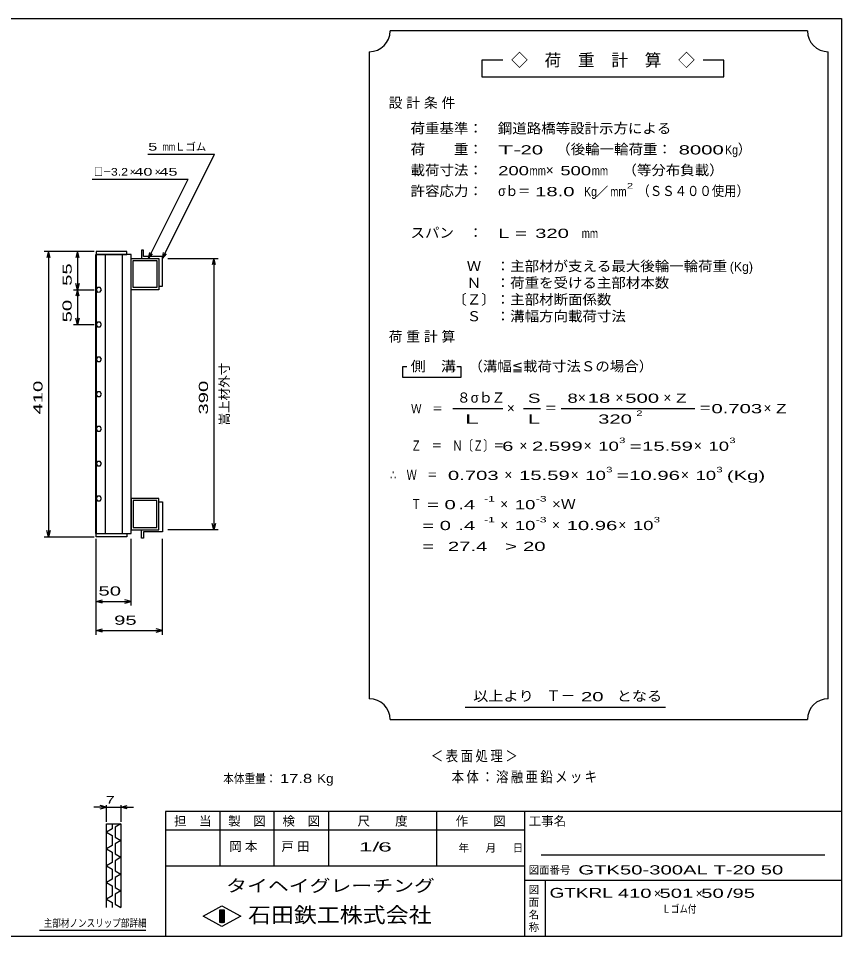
# Model space of a CAD drawing. Units: millimetres, scale not verified. Extents: x -1092 to 1039, y -770 to 632.
# Drawn here: x -145 to 1039, y -688 to 632 of the extents above; entities that cross this region are included whole.
import ezdxf
from ezdxf.enums import TextEntityAlignment as Align

# ---------------------------------------------------------------- set-up
doc = ezdxf.new("R2010")
doc.units = ezdxf.units.MM
doc.header["$LTSCALE"] = 6
for name, color, linetype, lineweight in [('0_2', 150, 'Continuous', 25), ('16', 3, 'Continuous', 25), ('22', 4, 'Continuous', 25), ('24', 2, 'Continuous', 25), ('32', 4, 'Continuous', 25)]:
    doc.layers.add(name, color=color, linetype=linetype, lineweight=lineweight)
doc.styles.add('ベクトル', font='')
doc.styles.get('ベクトル').set_extended_font_data('ベクトル')

msp = doc.modelspace()

# ---------------------------------------------------------------- linework, layer by layer
at = {"layer": '0_2'}
for p, q in [((-1037.4, 632.1), (1038.6, 632.1)), ((1038.6, 632.1), (1038.6, -687.9)), ((1038.6, -507.9), (66.6, -507.9)), ((66.6, -507.9), (66.6, -687.9)), ((144.6, -507.9), (144.6, -585.9)), ((222.6, -585.9), (222.6, -507.9)), ((300.6, -507.9), (300.6, -585.9)), ((456.6, -585.9), (456.6, -507.9)), ((582.6, -507.9), (582.6, -687.9)), ((582.6, -534.9), (66.6, -534.9)), ((1014.6, -570.9), (606.6, -570.9)), ((66.6, -585.9), (582.6, -585.9)), ((582.6, -606.9), (1038.6, -606.9)), ((612.6, -687.9), (612.6, -606.9)), ((120.6, -658.5), (147.6, -643.5)), ((147.6, -643.5), (174.6, -658.5)), ((147.6, -673.5), (120.6, -658.5)), ((144.6, -649.5), (150.6, -649.5)), ((144.6, -667.5), (144.6, -649.5)), ((144.6, -649.5), (145.8, -649.5)), ((145.8, -649.5), (145.8, -667.5)), ((147, -667.5), (147, -649.5)), ((147, -649.5), (148.2, -649.5)), ((174.6, -658.5), (147.6, -673.5)), ((148.2, -649.5), (148.2, -667.5)), ((149.4, -667.5), (149.4, -649.5)), ((149.4, -649.5), (150.6, -649.5)), ((150.6, -649.5), (150.6, -667.5)), ((150.6, -649.5), (150.6, -667.5)), ((150.6, -667.5), (144.6, -667.5)), ((145.8, -667.5), (147, -667.5)), ((148.2, -667.5), (149.4, -667.5)), ((1038.6, -687.9), (-1037.4, -687.9))]:
    msp.add_line(p, q, dxfattribs=at)
at = {"layer": '16'}
for p, q in [((-33.7, -108.5), (-33.7, 292.5)), ((-33.7, 292.5), (-33, 292.5)), ((11, 297), (-33, 297)), ((-33, 297), (-33, 292.5)), ((-33, 292.5), (11, 292.5)), ((-33, 292.5), (-33, -108.5)), ((17, 292.5), (-33, 292.5)), ((-20.5, 292.5), (-20.5, -108.5)), ((4.5, -108.5), (4.5, 292.5)), ((11, 292.5), (11, 297)), ((17, -108.5), (17, 292.5)), ((35, 299), (32, 299)), ((32, 299), (32, 287)), ((35, 290), (35, 299)), ((17, 287), (57, 287)), ((17, 242), (17, 287)), ((20, 284), (54, 284)), ((20, 245), (20, 284)), ((32, 287), (57, 287)), ((62, 290), (35, 290)), ((54, 284), (54, 245)), ((57, 287), (57, 242)), ((57, 287), (57, 247)), ((62, 247), (62, 290)), ((-31.146, 245.235), (-33, 241.975)), ((-33, 241.975), (-31.104, 238.74)), ((-27.396, 245.26), (-31.146, 245.235)), ((-31.104, 238.74), (-27.354, 238.765)), ((-25.5, 242), (-27.396, 245.26)), ((-27.354, 238.765), (-25.5, 242.025)), ((57, 242), (17, 242)), ((54, 245), (20, 245)), ((57, 247), (62, 247)), ((-31.146, 195.235), (-33, 191.975)), ((-33, 191.975), (-31.104, 188.74)), ((-27.396, 195.26), (-31.146, 195.235)), ((-31.104, 188.74), (-27.354, 188.765)), ((-25.5, 192), (-27.396, 195.26)), ((-27.354, 188.765), (-25.5, 192.025)), ((-31.146, 145.235), (-33, 141.975)), ((-27.396, 145.26), (-31.146, 145.235)), ((-25.5, 142), (-27.396, 145.26)), ((-33, 141.975), (-31.104, 138.74)), ((-31.104, 138.74), (-27.354, 138.765)), ((-27.354, 138.765), (-25.5, 142.025)), ((-31.146, 95.235), (-33, 91.975)), ((-27.396, 95.26), (-31.146, 95.235)), ((-25.5, 92), (-27.396, 95.26)), ((-33, 91.975), (-31.104, 88.74)), ((-31.104, 88.74), (-27.354, 88.765)), ((-27.354, 88.765), (-25.5, 92.025)), ((-31.146, 45.235), (-33, 41.975)), ((-33, 41.975), (-31.104, 38.74)), ((-27.396, 45.26), (-31.146, 45.235)), ((-25.5, 42), (-27.396, 45.26)), ((-27.354, 38.765), (-25.5, 42.025)), ((-31.104, 38.74), (-27.354, 38.765)), ((-31.146, -4.765), (-33, -8.025)), ((-33, -8.025), (-31.104, -11.26)), ((-27.396, -4.74), (-31.146, -4.765)), ((-31.104, -11.26), (-27.354, -11.235)), ((-25.5, -8), (-27.396, -4.74)), ((-27.354, -11.235), (-25.5, -7.975)), ((-31.146, -54.765), (-33, -58.025)), ((-33, -58.025), (-31.104, -61.26)), ((-27.396, -54.74), (-31.146, -54.765)), ((-31.104, -61.26), (-27.354, -61.235)), ((-25.5, -58), (-27.396, -54.74)), ((-27.354, -61.235), (-25.5, -57.975)), ((57, -58), (17, -58)), ((17, -58), (17, -103)), ((54, -61), (20, -61)), ((20, -61), (20, -100)), ((54, -100), (54, -61)), ((57, -103), (57, -58)), ((57, -63), (62, -63)), ((57, -103), (57, -63)), ((62, -63), (62, -106)), ((17, -103), (57, -103)), ((20, -100), (54, -100)), ((32, -115), (32, -103)), ((32, -103), (57, -103)), ((-33, -108.5), (-33.7, -108.5)), ((-33, -108.5), (11, -108.5)), ((-33, -113), (-33, -108.5)), ((-33, -108.5), (17, -108.5)), ((11, -113), (-33, -113)), ((11, -108.5), (11, -113)), ((35, -115), (32, -115)), ((62, -106), (35, -106)), ((35, -106), (35, -115))]:
    msp.add_line(p, q, dxfattribs=at)
at = {"layer": '22'}
for p, q in [((41, 437), (137, 437)), ((62, 287), (137, 437)), ((-39, 401), (99, 401)), ((42, 287), (99, 401)), ((-36, 297), (-108, 297)), ((-102, 297), (-104.4, 288)), ((-99.6, 288), (-102, 297)), ((-102, 297), (-102, -113)), ((-36, 297), (-66, 297)), ((-60, 297), (-62.4, 288)), ((-57.6, 288), (-60, 297)), ((-60, 297), (-60, 242)), ((42, 287), (43.8, 295.76)), ((42, 287), (48, 293.6)), ((62, 287), (63.8, 295.76)), ((62, 287), (68, 293.6)), ((70, 287), (142, 287)), ((136, 287), (133.6, 278)), ((138.4, 278), (136, 287)), ((136, 287), (136, -103)), ((-60, 242), (-62.4, 251)), ((-57.6, 251), (-60, 242)), ((-66, 242), (-36, 242)), ((-60, 242), (-62.4, 233)), ((-57.6, 233), (-60, 242)), ((-60, 242), (-60, 192)), ((-60, 192), (-62.4, 201)), ((-57.6, 201), (-60, 192)), ((-66, 192), (-36, 192)), ((-102, -113), (-104.4, -104)), ((-99.6, -104), (-102, -113)), ((142, -103), (70, -103)), ((136, -103), (133.6, -94)), ((138.4, -94), (136, -103)), ((-108, -113), (-36, -113)), ((-33, -212), (-33, -116)), ((-33, -254), (-33, -116)), ((17, -212), (17, -116)), ((62, -254), (62, -116)), ((-33, -206), (-24, -203.6)), ((-24, -208.4), (-33, -206)), ((-33, -206), (17, -206)), ((17, -206), (8, -203.6)), ((8, -208.4), (17, -206)), ((-33, -248), (-24, -245.6)), ((-24, -250.4), (-33, -248)), ((-33, -248), (62, -248)), ((62, -248), (53, -245.6)), ((53, -250.4), (62, -248))]:
    msp.add_line(p, q, dxfattribs=at)
at = {"layer": '24', "color": 4}
for p, q in [((989.4, 614.1), (389.4, 614.1)), ((359.4, 584.1), (359.4, -345.9)), ((1019.4, -345.9), (1019.4, 584.1)), ((551.4, 572.1), (521.4, 572.1)), ((521.4, 572.1), (521.4, 548.1)), ((869.4, 572.1), (839.4, 572.1)), ((869.4, 548.1), (869.4, 572.1)), ((521.4, 548.1), (869.4, 548.1)), ((413.4, 131.1), (407.4, 131.1)), ((407.4, 131.1), (407.4, 116.1)), ((491.4, 131.1), (485.4, 131.1)), ((491.4, 116.1), (491.4, 131.1)), ((407.4, 116.1), (491.4, 116.1)), ((479.4, 71.1), (551.4, 71.1)), ((581.4, 71.1), (605.4, 71.1)), ((635.4, 71.1), (827.4, 71.1)), ((497.4, -357.9), (785.4, -357.9)), ((389.4, -375.9), (989.4, -375.9))]:
    msp.add_line(p, q, dxfattribs=at)
for centre, start, end in [((359.4, 614.1), 270, 0), ((1019.4, 614.1), 180, 270), ((359.4, -375.9), 0, 90), ((1019.4, -375.9), 90, 180)]:
    msp.add_arc(centre, 30, start, end, dxfattribs=at)
at = {"layer": '32'}
for p, q in [((-18.6, -501.9), (-27.6, -499.5)), ((-18.6, -522.9), (-18.6, -498.9)), ((2.4, -498.9), (2.4, -522.9)), ((2.4, -501.9), (11.4, -499.5)), ((-18.6, -501.9), (-36.6, -501.9)), ((-27.6, -504.3), (-18.6, -501.9)), ((-18.6, -501.9), (2.4, -501.9)), ((11.4, -504.3), (2.4, -501.9)), ((2.4, -501.9), (20.4, -501.9)), ((-18.6, -525.9), (2.4, -525.9)), ((-18.6, -645.9), (-18.6, -525.9)), ((-10.2, -525.9), (-10.2, -533.1)), ((2.4, -525.9), (-6, -530.7)), ((2.4, -525.9), (2.4, -645.9)), ((-10.2, -533.1), (-18.6, -537.9)), ((-18.6, -537.9), (-10.2, -542.7)), ((-6, -530.7), (-6, -545.1)), ((-10.2, -542.7), (-10.2, -557.1)), ((-6, -545.1), (2.4, -549.9)), ((2.4, -549.9), (-6, -554.7)), ((-10.2, -557.1), (-18.6, -561.9)), ((-18.6, -561.9), (-10.2, -566.7)), ((-10.2, -566.7), (-10.2, -581.1)), ((-6, -554.7), (-6, -569.1)), ((-6, -569.1), (2.4, -573.9)), ((2.4, -573.9), (-6, -578.7)), ((-6, -578.7), (-6, -593.1)), ((-10.2, -581.1), (-18.6, -585.9)), ((-18.6, -585.9), (-10.2, -590.7)), ((-10.2, -590.7), (-10.2, -605.1)), ((-6, -593.1), (2.4, -597.9)), ((-10.2, -605.1), (-18.6, -609.9)), ((2.4, -597.9), (-6, -602.7)), ((-6, -602.7), (-6, -617.1)), ((-18.6, -609.9), (-10.2, -614.7)), ((-10.2, -614.7), (-10.2, -629.1)), ((-6, -617.1), (2.4, -621.9)), ((-10.2, -629.1), (-18.6, -633.9)), ((2.4, -621.9), (-6, -626.7)), ((-6, -626.7), (-6, -641.1)), ((-18.6, -633.9), (-10.2, -638.7)), ((-10.2, -638.7), (-10.2, -645.9)), ((-6, -641.1), (2.4, -645.9)), ((38.4, -678.9), (-114.6, -678.9))]:
    msp.add_line(p, q, dxfattribs=at)

# ---------------------------------------------------------------- texts
at = {"layer": '0_2', "style": 'ベクトル'}
for s, height, p in [('担\u3000当', 13.2, (78.6, -521.7)), ('製\u3000図', 13.2, (156.6, -521.7)), ('検\u3000図', 13.2, (234.6, -521.7)), ('尺\u3000\u3000度', 13.2, (342.6, -521.7)), ('作\u3000\u3000図', 13.2, (483.6, -521.7)), ('工事名', 13.2, (588.6, -521.7)), ('年', 11, (487.8, -560.4)), ('月', 11, (526.8, -560.4)), ('日', 11, (565.8, -560.4)), ('図面番号', 11, (588.6, -592.2)), ('図', 11, (588.6, -620.4)), ('面', 11, (588.6, -638.4)), ('名', 11, (588.6, -656.4)), ('称', 11, (588.6, -674.4))]:
    msp.add_text(s, height=height, dxfattribs=at).set_placement(p, align=Align.MIDDLE_LEFT)
at = {"layer": '0_2', "color": 222, "style": 'ベクトル'}
for s, height, width, p in [('タイヘイグレーチング', 17.6, 1.25, (153.6, -614.7)), ('石田鉄工株式会社', 21.99, 1.1, (185.1, -656.7))]:
    msp.add_text(s, height=height, dxfattribs=dict(at, width=width)).set_placement(p, align=Align.MIDDLE_LEFT)
at = {"layer": '22', "color": 2, "style": 'ベクトル'}
for s, height, width, p in [(' 5 ', 11, 1.6, (35, 447.5)), ('mm', 11, 0.75, (62, 447.5)), ('□－', 11, 0.8, (-36, 411.5)), ('3.2', 11, 1.2, (-12, 411.5)), (' 40 ', 11, 1.6, (15, 411.5)), (' 45 ', 11, 1.6, (51, 411.5)), (' 50 ', 13.2, 1.65, (-38, -191)), (' 95 ', 13.2, 1.65, (-15.5, -233)), ('本体重量：', 13.2, 0.85, (149.4, -460.5)), (' 17.8', 13.2, 1.35, (224.4, -460.5)), ('Kg', 13.2, 1.1, (284.4, -460.5)), ('1/', 13.2, 2, (344.4, -558.9)), (' 6 ', 13.2, 2, (362.4, -558.9)), ('GTK50-300AL T-20 50          ', 13.2, 1.65, (660, -591.9)), ('GTKRL', 14.08, 1.45, (618.6, -624.9)), (' 410 ', 13.2, 1.65, (708.6, -625.5)), (' 501 ', 13.2, 1.65, (768.6, -625.5)), (' 50 ', 13.2, 1.65, (828.6, -625.5)), ('/', 13.2, 1.65, (873.6, -625.5)), (' 95 ', 13.2, 1.65, (873.6, -625.5)), ('Ｌゴム付', 11, 0.8, (780.6, -648))]:
    msp.add_text(s, height=height, dxfattribs=dict(at, width=width)).set_placement(p, align=Align.MIDDLE_LEFT)
for s, height, p in [('Ｌゴム', 11, (80, 447.5)), ('×', 11, (15, 411.5)), ('×', 11, (51, 411.5)), ('×', 13.2, (768.6, -625.5)), ('×', 13.2, (828.6, -625.5))]:
    msp.add_text(s, height=height, dxfattribs=at).set_placement(p, align=Align.MIDDLE_LEFT)
at = {"layer": '22', "color": 2, "style": 'ベクトル', "width": 1.65}
for s, p in [(' 55 ', (-75, 239.5)), (' 50 ', (-75, 187)), (' 410 ', (-117, 54.5)), (' 390', (121, 54.5))]:
    msp.add_text(s, height=13.2, rotation=90, dxfattribs=at).set_placement(p, align=Align.MIDDLE_LEFT)
at = {"layer": '22', "color": 2, "style": 'ベクトル'}
msp.add_text('嵩上材外寸', height=13.2, rotation=90, dxfattribs=at).set_placement((151, 47), align=Align.MIDDLE_LEFT)
at = {"layer": '22', "color": 2, "attachment_point": 4, "style": 'ベクトル'}
for s, insert, char_height in [('\\T1.2;\\W0.85;＜表面処理＞', (447.9, -429), 15.4), ('\\T1.19;\\W0.85;本体：溶融亜鉛メッキ', (477.9, -459), 15.4), ('\\T1.25;岡本\u3000', (158.1, -558.9), 13.2), ('\\T1.25;戸田\u3000', (233.1, -558.9), 13.2)]:
    msp.add_mtext(s, dxfattribs=dict(at, insert=insert, char_height=char_height))
at = {"layer": '24', "style": 'ベクトル'}
for s, height, p in [('◇\u3000荷\u3000重\u3000計\u3000算\u3000◇', 17.6, (563.4, 572.1)), ('）', 14.52, (889.2, 444)), ('×', 14.52, (613.2, 414)), ('／', 13.2, (684.9, 383.1)), ('(Kg)', 13.2, (877.8, 275.1)), ('８', 14.52, (485.4, 87)), ('σｂ', 14.52, (505.2, 87)), ('Ｚ', 14.52, (535.2, 87)), ('×', 14.52, (659.4, 87)), ('×', 14.52, (713.4, 87)), ('×', 14.52, (782.4, 87)), ('×', 14.52, (557.4, 72)), ('×', 14.52, (926.4, 72)), ('×', 14.52, (575.4, 18)), ('×', 14.52, (667.8, 18)), ('×', 14.52, (826.2, 18)), ('×', 14.52, (553.8, -24)), ('×', 14.52, (649.2, -24)), ('×', 14.52, (807.6, -24)), ('×', 14.52, (547.8, -66)), ('×', 14.52, (547.8, -96)), ('×', 14.52, (622.2, -96)), ('×', 14.52, (717.6, -96)), ('Ｔ－', 15.4, (613.8, -341.4))]:
    msp.add_text(s, height=height, dxfattribs=at).set_placement(p, align=Align.MIDDLE_LEFT)
for s, height, width, p in [('荷重基準：\u3000', 14.52, 1.05, (418.8, 474)), ('鋼道路橋等設計示方による', 14.52, 1.05, (544.2, 474)), ('荷\u3000\u3000重：\u3000', 14.52, 1.05, (418.8, 444)), ('T-', 13.2, 2, (544.8, 443.1)), (' 20 ', 13.2, 1.65, (568.8, 443.1)), ('（後輪一輪荷重：', 14.52, 1.05, (628.2, 444)), (' 8000', 13.2, 1.65, (796.2, 443.1)), ('Kg', 13.2, 0.85, (871.2, 443.1)), ('載荷寸法：\u3000', 14.52, 1.05, (418.8, 414)), ('\u3000（等分布負載）', 14.52, 1.05, (702.6, 414)), ('200', 13.2, 1.5, (544.8, 413.1)), ('mm', 13.2, 0.8, (589.8, 413.1)), ('500', 13.2, 1.5, (634.2, 413.1)), ('mm', 13.2, 0.8, (679.2, 413.1)), ('許容応力：\u3000', 14.52, 1.05, (418.8, 384)), ('σｂ＝', 14.52, 0.9, (544.8, 384)), (' 18.0', 13.2, 1.65, (589.8, 383.1)), ('Kg', 13.2, 0.85, (668.4, 383.1)), ('mm', 13.2, 0.8, (705.9, 383.1)), ('2', 7.918, 1.5, (729.9, 391.5)), ('（ＳＳ４００使用）', 14.52, 0.9, (744.9, 384)), ('スパン\u3000：\u3000', 14.52, 1.05, (418.8, 324)), ('L =', 13.2, 1.65, (544.8, 323.1)), (' 320 ', 13.2, 1.65, (589.8, 323.1)), ('mm', 13.2, 0.8, (664.8, 323.1)), ('\u3000Ｗ\u3000：主部材が支える最大後輪一輪荷重', 14.52, 1.05, (478.8, 276)), ('\u3000Ｎ\u3000：荷重を受ける主部材本数', 14.52, 1.05, (478.8, 252)), ('〔Ｚ〕：主部材断面係数', 14.52, 1.05, (478.8, 228)), ('\u3000Ｓ\u3000：溝幅方向載荷寸法', 14.52, 1.05, (478.8, 204)), ('側\u3000溝', 14.52, 1.1, (418.8, 132)), ('\u3000（溝幅≦載荷寸法Ｓの場合）', 14.52, 1.05, (481.2, 132)), ('S', 13.2, 1.55, (587.4, 86.1)), ('8', 13.2, 1.5, (644.4, 86.1)), (' 18 ', 13.2, 1.65, (665.4, 86.1)), (' 500 ', 13.2, 1.65, (719.4, 86.1)), ('Z', 13.2, 1.4, (800.4, 86.1)), ('Ｗ\u3000＝', 13.2, 0.85, (419.4, 71.1)), ('＝', 14.52, 0.9, (611.4, 72)), ('2', 7.918, 1.5, (743.4, 64.5)), ('＝', 14.52, 0.9, (833.4, 72)), ('0.703', 13.2, 1.65, (851.4, 71.1)), ('Z', 13.2, 1.4, (944.4, 71.1)), ('L', 13.2, 1.8, (587.4, 56.1)), (' 320 ', 13.2, 1.65, (680.4, 56.1)), ('Ｚ\u3000＝\u3000Ｎ〔Ｚ〕＝', 14.52, 0.75, (419.4, 18)), ('3', 7.918, 1.5, (718.8, 25.5)), ('3', 7.918, 1.5, (877.2, 25.5)), (' 6 ', 13.2, 1.65, (542.4, 17.1)), ('2.599', 13.2, 1.65, (593.4, 17.1)), ('10', 13.2, 1.5, (688.8, 17.1)), ('=', 13.2, 1.7, (733.8, 17.1)), ('15.59', 13.2, 1.65, (751.8, 17.1)), ('10', 13.2, 1.5, (847.2, 17.1)), ('3', 7.918, 1.5, (700.2, -16.5)), ('3', 7.918, 1.5, (858.6, -16.5)), ('∴\u3000Ｗ\u3000＝', 14.52, 0.75, (389.4, -24)), (' 0.703', 13.2, 1.65, (464.4, -24.9)), ('15.59', 13.2, 1.65, (574.8, -24.9)), ('10', 13.2, 1.5, (670.2, -24.9)), ('=', 13.2, 1.7, (715.2, -24.9)), ('10.96', 13.2, 1.65, (733.2, -24.9)), ('10', 13.2, 1.5, (828.6, -24.9)), ('(Kg)', 13.2, 1.65, (873.6, -24.9)), ('Ｔ', 14.52, 0.75, (419.4, -66)), (' = 0', 13.2, 1.65, (434.4, -66.9)), (' .4 ', 13.2, 1.65, (479.4, -66.9)), ('-1', 7.918, 1.65, (524.4, -58.5)), ('10', 13.2, 1.5, (568.8, -66.9)), ('-3', 7.918, 1.65, (598.8, -58.5)), ('×Ｗ', 14.52, 1.1, (622.2, -66)), ('  = 0', 13.2, 1.65, (419.4, -96.9)), (' .4 ', 13.2, 1.65, (479.4, -96.9)), ('-1', 7.918, 1.65, (524.4, -88.5)), ('10', 13.2, 1.5, (568.8, -96.9)), ('-3', 7.918, 1.65, (598.8, -88.5)), ('10.96', 13.2, 1.65, (643.2, -96.9)), ('10', 13.2, 1.5, (738.6, -96.9)), ('3', 7.918, 1.5, (768.6, -88.5)), ('  =', 13.2, 1.65, (419.4, -126.9)), (' 27.4', 13.2, 1.65, (464.4, -126.9)), ('>', 13.2, 1.7, (554.4, -126.9)), (' 20 ', 13.2, 1.65, (572.4, -126.9)), ('以上より\u3000', 14.52, 1.1, (508.8, -342)), (' 20 ', 13.2, 1.65, (655.8, -342.9)), ('となる', 14.52, 1.1, (715.2, -342))]:
    msp.add_text(s, height=height, dxfattribs=dict(at, width=width)).set_placement(p, align=Align.MIDDLE_LEFT)
at = {"layer": '24', "attachment_point": 4, "style": 'ベクトル'}
for s, insert, char_height in [('\\T1.28;設計条件', (387.3, 510), 14.52), ('\\T1.28;荷重計算', (387.3, 174), 14.52), ('\\T1.5;\\W2;\\~L\\~', (482.4, 56.1), 13.2)]:
    msp.add_mtext(s, dxfattribs=dict(at, insert=insert, char_height=char_height))
at = {"layer": '32', "color": 2, "style": 'ベクトル'}
for s, width, p in [(' 7 ', 1.6, (-26.1, -491.4)), ('主部材ノンスリップ部詳細', 0.8, (-108.6, -668.4))]:
    msp.add_text(s, height=11, dxfattribs=dict(at, width=width)).set_placement(p, align=Align.MIDDLE_LEFT)

doc.saveas('drawing.dxf')
